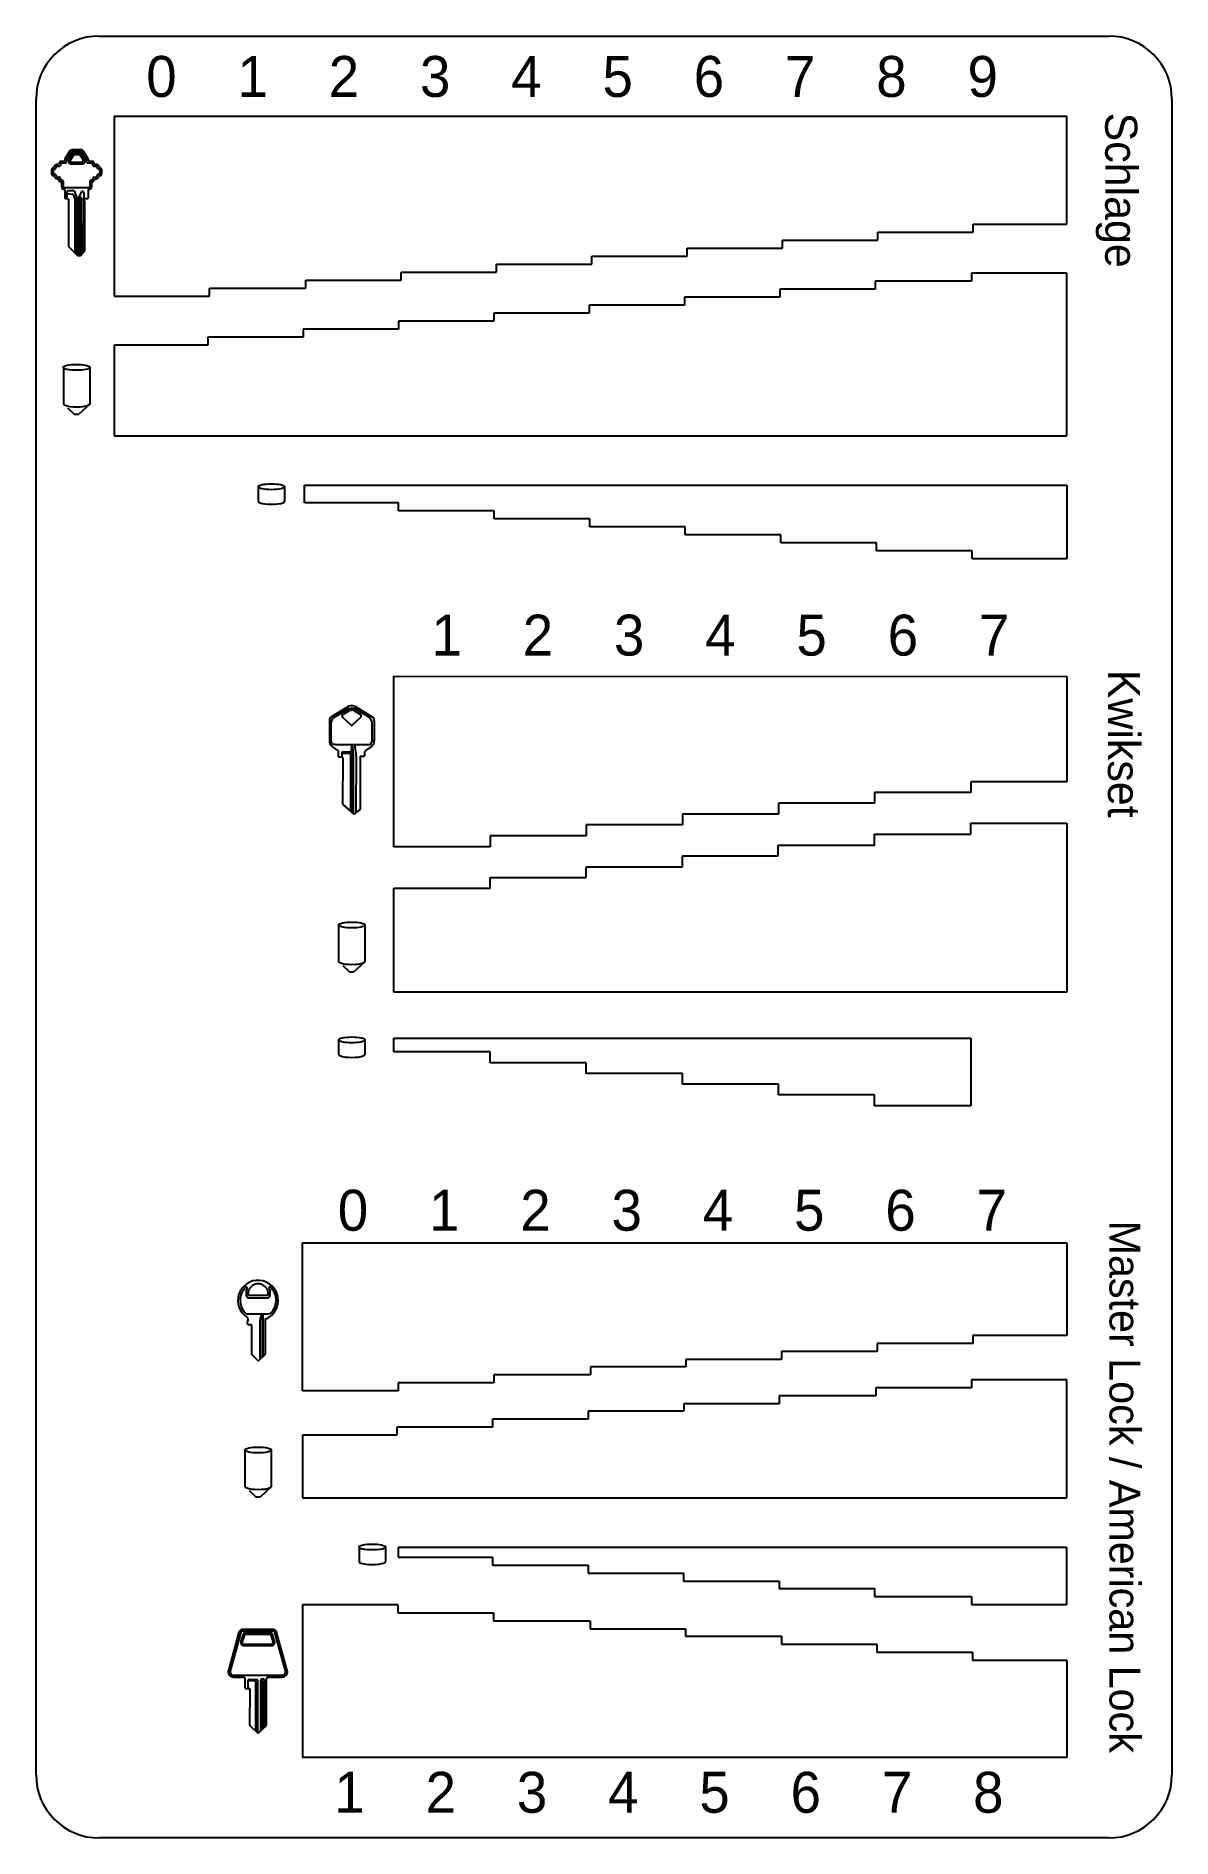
# Model space of a CAD drawing. Extents: x 0 to 5398, y 0 to 8560.
import ezdxf

# ---------------------------------------------------------------- set-up
doc = ezdxf.new("R2010")
doc.units = 0
doc.layers.add('Default', color=7, linetype='Continuous')

msp = doc.modelspace()

# ---------------------------------------------------------------- linework, layer by layer
at = {"layer": 'Default'}
for p, q in [((300, 8560), (5098, 8560)), ((0, 300), (0, 8260)), ((5398, 8260), (5398, 300)), ((4899, 8177), (371, 8177)), ((371, 8177), (371, 7324)), ((4899, 7666), (4899, 8177)), ((133, 7964), (120.3, 7964)), ((136, 7970.2), (136, 7967)), ((161.3, 8014.7), (137.6, 7975.9)), ((144, 7970.2), (144, 7959)), ((168.1, 8010.6), (144.4, 7971.7)), ((155, 7970.1), (155, 7964)), ((171.4, 7998.9), (156.7, 7976.1)), ((163, 7970.1), (163, 7964)), ((178.1, 7994.6), (163.5, 7971.7)), ((166, 7961), (221, 7961)), ((196, 8020), (170.7, 8020)), ((196, 8012), (170.7, 8012)), ((206.4, 8004), (180.6, 8004)), ((206.4, 7996), (180.6, 7996)), ((215.3, 8020), (196, 8020)), ((215.3, 8012), (196, 8012)), ((223.5, 7971.7), (208.9, 7994.6)), ((230.3, 7976.1), (215.6, 7998.9)), ((241.6, 7971.7), (217.9, 8010.6)), ((224, 7964), (224, 7970.1)), ((248.4, 7975.9), (224.7, 8014.7)), ((232, 7964), (232, 7970.1)), ((242, 7959), (242, 7970.2)), ((250, 7967), (250, 7970.2)), ((265.7, 7964), (253, 7964)), ((74, 7924), (74, 7907)), ((82, 7924), (82, 7907)), ((88.9, 7927), (85, 7927)), ((85, 7904), (90, 7904)), ((87.8, 7941.7), (86, 7936.9)), ((87.5, 7894.2), (89.9, 7888.7)), ((95.3, 7939), (91.7, 7929)), ((92.8, 7902.2), (97.2, 7891.8)), ((105.5, 7949), (98.1, 7949)), ((111.7, 7941), (98.1, 7941)), ((100, 7890), (111, 7890)), ((100, 7882), (103.4, 7882)), ((109.7, 7955.8), (108.4, 7951.2)), ((114, 7887), (114, 7882)), ((117.4, 7953.8), (114.6, 7943.2)), ((115, 7881), (117, 7881)), ((118, 7880), (118, 7877)), ((141, 7956), (120.3, 7956)), ((166, 7953), (221, 7953)), ((265.7, 7956), (245, 7956)), ((268, 7877), (268, 7880)), ((271.4, 7943.2), (268.6, 7953.8)), ((269, 7881), (271, 7881)), ((272, 7882), (272, 7887)), ((287.9, 7941), (274.3, 7941)), ((275, 7890), (286, 7890)), ((277.6, 7951.2), (276.3, 7955.8)), ((287.9, 7949), (280.5, 7949)), ((282.6, 7882), (286, 7882)), ((288.8, 7891.8), (293.2, 7902.2)), ((294.3, 7929), (290.7, 7939)), ((296, 7904), (301, 7904)), ((296.1, 7888.7), (298.5, 7894.2)), ((301, 7927), (297.1, 7927)), ((300, 7936.9), (298.2, 7941.7)), ((304, 7907), (304, 7924)), ((312, 7907), (312, 7924)), ((121, 7874), (126, 7874)), ((121, 7863.3), (121, 7844)), ((129, 7871), (129, 7844)), ((132, 7841), (190, 7841)), ((132, 7833), (134, 7833)), ((137, 7830), (137, 7791)), ((148.2, 7788), (148.2, 7823)), ((148.2, 7812.4), (173.3, 7809.2)), ((151.2, 7826), (178, 7826)), ((175.7, 7807.4), (184.8, 7785.6)), ((180.8, 7824.2), (192.8, 7795.6)), ((190, 7841), (254, 7841)), ((193, 7794.4), (193, 7522)), ((203, 7517), (203, 7790.3)), ((203.3, 7791.6), (218, 7821)), ((207.2, 7791.1), (206.2, 7788.5)), ((214, 7793), (210, 7793)), ((217, 7524.1), (217, 7790)), ((223.5, 7820.8), (226.8, 7812.5)), ((227, 7811.4), (226.1, 7535)), ((249, 7792), (249, 7830)), ((252, 7833), (254, 7833)), ((257, 7844), (257, 7871)), ((260, 7874), (265, 7874)), ((265, 7844), (265, 7863.3)), ((140, 7788), (151, 7788)), ((154, 7785), (154, 7562.2)), ((185, 7784.4), (185, 7530)), ((206, 7787.4), (206, 7517)), ((227, 7780), (227, 7789)), ((227, 7789), (246, 7789)), ((231.1, 7775.9), (227, 7780)), ((232, 7543.1), (232, 7773.8)), ((4000, 7590), (4000, 7628)), ((4000, 7628), (4453, 7628)), ((4453, 7628), (4453, 7666)), ((4453, 7666), (4899, 7666)), ((154.9, 7560.1), (197.1, 7517.9)), ((211.9, 7518.1), (231.3, 7541.2)), ((3094, 7514), (3094, 7552)), ((3094, 7552), (3547, 7552)), ((3547, 7552), (3547, 7590)), ((3547, 7590), (4000, 7590)), ((199.2, 7517), (209.6, 7517)), ((2188, 7438), (2188, 7476)), ((2188, 7476), (2641, 7476)), ((2641, 7476), (2641, 7514)), ((2641, 7514), (3094, 7514)), ((824, 7332), (824, 7362)), ((824, 7362), (1282, 7362)), ((1282, 7362), (1282, 7400)), ((1282, 7400), (1735, 7400)), ((1735, 7400), (1735, 7438)), ((1735, 7438), (2188, 7438)), ((4446, 7396), (3988, 7396)), ((3988, 7396), (3988, 7358)), ((4899, 7434), (4446, 7434)), ((4446, 7434), (4446, 7396)), ((4899, 6660), (4899, 7434)), ((371, 7324), (824, 7324)), ((824, 7324), (824, 7332)), ((3082, 7282), (2629, 7282)), ((2629, 7282), (2629, 7244)), ((3535, 7320), (3082, 7320)), ((3082, 7320), (3082, 7282)), ((3988, 7358), (3535, 7358)), ((3535, 7358), (3535, 7320)), ((2176, 7206), (1723, 7206)), ((1723, 7206), (1723, 7168)), ((2629, 7244), (2176, 7244)), ((2176, 7244), (2176, 7206)), ((1270, 7130), (817, 7130)), ((817, 7130), (817, 7092)), ((1723, 7168), (1270, 7168)), ((1270, 7168), (1270, 7130)), ((817, 7092), (371, 7092)), ((371, 7092), (371, 6660)), ((130, 6986), (130, 6811)), ((255, 6986), (255, 6811)), ((149.3, 6793.5), (182, 6764)), ((182, 6764), (203, 6764)), ((255, 6811), (203, 6764)), ((371, 6660), (4899, 6660)), ((1276, 6427), (4899, 6427)), ((1276, 6343), (1276, 6427)), ((4899, 6427), (4899, 6077)), ((1056, 6419), (1056, 6350)), ((1181, 6419), (1181, 6350)), ((1723, 6343), (1276, 6343)), ((1723, 6305), (1723, 6343)), ((2177, 6305), (1723, 6305)), ((2177, 6267), (2177, 6305)), ((2631, 6267), (2177, 6267)), ((2631, 6229), (2631, 6267)), ((3085, 6229), (2631, 6229)), ((3085, 6191), (3085, 6229)), ((3540, 6191), (3085, 6191)), ((3540, 6153), (3540, 6191)), ((3994, 6153), (3540, 6153)), ((3994, 6148), (3994, 6153)), ((3994, 6115), (3994, 6148)), ((4448, 6115), (3994, 6115)), ((4448, 6077), (4448, 6115)), ((4899, 6077), (4448, 6077)), ((1701, 5519), (4899, 5518)), ((1701, 4709), (1701, 5519)), ((4899, 5518), (4899, 5017)), ((1394, 5308.2), (1394, 5211.4)), ((1403, 5301.9), (1411.8, 5319.6)), ((1486, 5376), (1403.5, 5325.2)), ((1415.3, 5323.3), (1483.4, 5364)), ((1454.2, 5328.5), (1454.8, 5333.6)), ((1498, 5286), (1455.1, 5326)), ((1456.2, 5335.8), (1490.3, 5356.6)), ((1486.9, 5365.2), (1498.9, 5366.7)), ((1491.8, 5357), (1499, 5357)), ((1508.2, 5357), (1499, 5357)), ((1513.1, 5365.2), (1501.1, 5366.7)), ((1502, 5286), (1544.9, 5326)), ((1543.8, 5335.8), (1509.7, 5356.6)), ((1515, 5376), (1597.5, 5325.2)), ((1584.7, 5323.3), (1516.6, 5364)), ((1545.8, 5328.5), (1545.2, 5333.6)), ((1597, 5301.9), (1588.2, 5319.6)), ((1607, 5308.2), (1607, 5211.4)), ((1402, 5214), (1402, 5297.9)), ((1598, 5214), (1598, 5297.9)), ((1407.6, 5200.2), (1402.9, 5210.2)), ((1421.3, 5195), (1415.7, 5195)), ((1421.3, 5195), (1584.3, 5195)), ((1438, 5137.1), (1438, 5160.6)), ((1455.2, 5134), (1455.2, 5160)), ((1455.2, 5160), (1497, 5160)), ((1496, 5152), (1455.2, 5152)), ((1496, 4877.2), (1496, 5152)), ((1497, 5160), (1502.8, 5195)), ((1502.8, 5195), (1512.7, 5195)), ((1505, 5185), (1503, 5165)), ((1503, 5165), (1503, 4871)), ((1509.4, 5137), (1505, 5185)), ((1509.4, 4865.3), (1509.4, 5137)), ((1512.7, 5195), (1522, 5136.2)), ((1559, 5138), (1543, 5138)), ((1562, 5141), (1562, 5159.2)), ((1592.4, 5200.2), (1597.1, 5210.2)), ((1456, 5134), (1441, 5134.1)), ((1458, 4912.4), (1459, 5131)), ((1522, 5135.8), (1520.2, 4869.8)), ((1540, 5135), (1540, 4887.4)), ((4442, 4966), (3985, 4966)), ((3985, 4966), (3985, 4915)), ((4899, 5017), (4442, 5017)), ((4442, 5017), (4442, 4966)), ((1510.1, 4864.7), (1459, 4910.1)), ((1538.9, 4885.1), (1514, 4864.6)), ((3985, 4915), (3528, 4915)), ((3528, 4915), (3528, 4864)), ((3072, 4813), (2615, 4813)), ((2615, 4813), (2615, 4761)), ((3528, 4864), (3072, 4864)), ((3072, 4864), (3072, 4813)), ((4442, 4820), (4899, 4820)), ((4442, 4768), (4442, 4820)), ((4899, 4820), (4899, 4018)), ((2158, 4709), (1701, 4709)), ((2615, 4761), (2158, 4761)), ((2158, 4761), (2158, 4709)), ((3527, 4665), (3527, 4716)), ((3527, 4716), (3985, 4716)), ((3985, 4716), (3985, 4768)), ((3985, 4768), (4442, 4768)), ((3072, 4614), (3072, 4665)), ((3072, 4665), (3527, 4665)), ((2158, 4512), (2158, 4563)), ((2158, 4563), (2615, 4563)), ((2615, 4563), (2615, 4614)), ((2615, 4614), (3072, 4614)), ((1701, 4018), (1701, 4512)), ((1701, 4512), (2158, 4512)), ((1438, 4337), (1438, 4162)), ((1563, 4337), (1563, 4162)), ((1457.3, 4144.5), (1490, 4115)), ((1490, 4115), (1511, 4115)), ((1563, 4162), (1511, 4115)), ((4899, 4018), (1701, 4018)), ((1438, 3791), (1438, 3722)), ((1563, 3791), (1563, 3722)), ((1701, 3734), (1701, 3799)), ((1701, 3799), (4442, 3799)), ((4442, 3799), (4442, 3478)), ((2158, 3734), (1701, 3734)), ((2158, 3683), (2158, 3734)), ((2615, 3683), (2158, 3683)), ((2615, 3632), (2615, 3683)), ((3072, 3632), (2615, 3632)), ((3072, 3581), (3072, 3632)), ((3528, 3581), (3072, 3581)), ((3528, 3530), (3528, 3581)), ((3985, 3530), (3528, 3530)), ((3985, 3478), (3985, 3530)), ((4442, 3478), (3985, 3478)), ((1267, 2827), (4899, 2827)), ((1267, 2124), (1267, 2827)), ((4899, 2827), (4899, 2387)), ((998, 2595), (998, 2577)), ((1103, 2577), (1008, 2577)), ((1113, 2577), (1113, 2595)), ((1107, 2488), (1001, 2488)), ((1009, 2566), (1069, 2566)), ((1042, 2566), (1102, 2566)), ((1065.9, 2462.5), (1074.3, 2488)), ((1074.3, 2488), (1074, 2283.9)), ((1080, 2289.5), (1080, 2488)), ((1006, 2469.8), (1006, 2457.2)), ((1024, 2437), (1010.6, 2437)), ((1024, 2437), (1024, 2298.3)), ((1065.8, 2276.2), (1065.8, 2461.5)), ((1089, 2462.2), (1089, 2299.2)), ((4451, 2349), (3997, 2349)), ((3997, 2349), (3997, 2311)), ((4899, 2387), (4451, 2387)), ((4451, 2387), (4451, 2349)), ((1024.9, 2296.1), (1053.9, 2268.9)), ((1088.1, 2297), (1058.1, 2268.9)), ((3088, 2238), (2635, 2238)), ((2635, 2238), (2635, 2200)), ((3543, 2273), (3088, 2273)), ((3088, 2273), (3088, 2238)), ((3997, 2311), (3543, 2311)), ((3543, 2311), (3543, 2273)), ((1722, 2162), (1721, 2162)), ((1721, 2162), (1721, 2124)), ((2175, 2162), (1722, 2162)), ((1722, 2162), (1722, 2162)), ((1722, 2162), (1722, 2162)), ((1722, 2162), (1722, 2162)), ((2635, 2200), (2175, 2200)), ((2175, 2200), (2175, 2162)), ((4899, 2176), (4445, 2176)), ((4445, 2176), (4445, 2138)), ((4899, 1616), (4899, 2176)), ((1721, 2124), (1267, 2124)), ((3531, 2062), (3078, 2062)), ((3078, 2062), (3078, 2027)), ((3991, 2100), (3531, 2100)), ((3531, 2100), (3531, 2062)), ((4445, 2138), (3991, 2138)), ((3991, 2138), (3991, 2100)), ((2623, 1989), (2169, 1989)), ((2169, 1989), (2169, 1951)), ((3078, 2027), (2623, 2027)), ((2623, 2027), (2623, 1989)), ((1715, 1913), (1267, 1913)), ((1267, 1913), (1267, 1615)), ((2169, 1951), (1715, 1951)), ((1715, 1951), (1715, 1913)), ((993, 1843), (993, 1668)), ((1118, 1843), (1118, 1668)), ((1012.3, 1650.5), (1045, 1621)), ((1118, 1668), (1066, 1621)), ((1045, 1621), (1066, 1621)), ((1267, 1615), (4899, 1615)), ((4899, 1616), (4899, 1616)), ((4899, 1616), (4899, 1616)), ((4899, 1616), (4899, 1615)), ((1535, 1382), (1535, 1313)), ((1660, 1382), (1660, 1313)), ((4899, 1380), (1721, 1380)), ((1721, 1380), (1721, 1334)), ((4899, 1109), (4899, 1380)), ((1721, 1334), (2169, 1334)), ((2169, 1334), (2169, 1296)), ((2169, 1296), (2623, 1296)), ((2623, 1296), (2623, 1258)), ((2623, 1258), (3077, 1258)), ((3077, 1258), (3077, 1220)), ((3077, 1220), (3532, 1220)), ((3532, 1220), (3532, 1185)), ((3532, 1185), (3985, 1185)), ((3985, 1185), (3985, 1185)), ((3985, 1185), (3985, 1147)), ((3985, 1147), (4445, 1147)), ((4445, 1147), (4445, 1109)), ((1720, 1107), (1267, 1107)), ((1267, 1107), (1267, 382)), ((1720, 1107), (1720, 1069)), ((1720, 1069), (2174, 1069)), ((2174, 1069), (2174, 1031)), ((2174, 1031), (2634, 1031)), ((2634, 1031), (2634, 993)), ((4445, 1109), (4899, 1109)), ((964.5, 977.8), (914.2, 795.7)), ((973.2, 975.4), (922.9, 793.3)), ((983.7, 967.1), (973.2, 935)), ((990.3, 964.9), (979.8, 932.8)), ((1126.1, 991), (981.9, 991)), ((1126.1, 982), (981.9, 982)), ((1113.8, 974), (993.2, 974)), ((1113.8, 967), (993.2, 967)), ((1127.2, 932.8), (1116.7, 964.9)), ((1133.8, 935), (1123.3, 967.1)), ((1185.1, 793.3), (1134.8, 975.4)), ((1193.8, 795.7), (1143.5, 977.8)), ((2634, 993), (3087, 993)), ((3087, 993), (3087, 958)), ((3087, 958), (3542, 958)), ((3542, 958), (3542, 920)), ((988.4, 921), (1118.6, 921)), ((988.4, 914), (1118.6, 914)), ((3542, 920), (3995, 920)), ((3995, 920), (3996, 920)), ((3996, 920), (3996, 882)), ((3996, 882), (4450, 882)), ((4450, 882), (4450, 844)), ((938.3, 773), (1169.7, 773)), ((4450, 844), (4899, 845)), ((4899, 845), (4899, 382)), ((938.3, 764), (985.3, 764)), ((994, 712.1), (994.3, 754.9)), ((1014, 709), (997, 709.1)), ((1008.7, 725), (1008.7, 750)), ((1008.7, 709), (1008.7, 725)), ((1011.7, 753), (1049, 753)), ((1041.6, 746), (1011.7, 746)), ((1016, 535.3), (1017, 706)), ((1044.6, 522.8), (1044.6, 743)), ((1052, 750), (1052, 499.8)), ((1067, 751), (1067, 508.4)), ((1082.4, 754), (1070, 754)), ((1074.3, 745), (1070, 745)), ((1077.3, 518.2), (1077.3, 742)), ((1085.4, 525.9), (1085.4, 751)), ((1094, 755), (1094, 535.3)), ((1172, 764), (1103, 764)), ((1103, 764), (1169.7, 764)), ((1052.9, 499), (1016.9, 533.1)), ((1044.6, 506.8), (1044.6, 522.8)), ((1093.1, 533.1), (1057.1, 499)), ((4899, 382), (1267, 382)), ((1267, 382), (1267, 382)), ((1267, 382), (1267, 382)), ((1267, 382), (1267, 382)), ((1267, 382), (1267, 382)), ((5098, 0), (300, 0))]:
    msp.add_line(p, q, dxfattribs=at)
for centre, radius, start, end in [((300, 8260), 300, 90, 180), ((5098, 8260), 300, 0, 90), ((120.3, 7953), 11, 90, 165.06858), ((133, 7967), 3, 270, 360), ((147, 7970.2), 11, 148.62699, 180), ((147, 7970.2), 3, 148.62699, 180), ((166, 7970.1), 11, 147.38076, 180), ((166, 7964), 11, 180, 270), ((170.7, 8009), 11, 90, 148.62699), ((166, 7970.1), 3, 147.38076, 180), ((166, 7964), 3, 180, 270), ((170.7, 8009), 3, 90, 148.62699), ((180.6, 7993), 11, 90, 147.38076), ((180.6, 7993), 3, 90, 147.38076), ((206.4, 7993), 11, 32.61924, 90), ((206.4, 7993), 3, 32.61924, 90), ((215.3, 8009), 11, 31.37301, 90), ((215.3, 8009), 3, 31.37301, 90), ((221, 7964), 3, 270, 0), ((221, 7964), 11, 270, 0), ((221, 7970.1), 3, 360, 32.61924), ((221, 7970.1), 11, 360, 32.61924), ((239, 7970.2), 3, 0, 31.37301), ((239, 7970.2), 11, 0, 31.37301), ((253, 7967), 3, 180, 270), ((265.7, 7953), 11, 14.93142, 90), ((85, 7924), 11, 97.35854, 180), ((85, 7907), 11, 180, 268.95901), ((85, 7924), 3, 90, 180), ((85, 7907), 3, 180, 270), ((83.2, 7937.9), 3, 277.35854, 340.34618), ((84.7, 7893), 3, 23.19859, 88.95901), ((98.1, 7938), 11, 90, 160.34618), ((88.9, 7930), 3, 270, 340.34618), ((100, 7893), 11, 203.19859, 270), ((90, 7901), 3, 23.19859, 90), ((98.1, 7938), 3, 90, 160.34618), ((100, 7893), 3, 203.19859, 270), ((103.4, 7879), 3, 14.47751, 90), ((105.5, 7952), 3, 270, 345.06858), ((115, 7882), 9, 194.47751, 232.94648), ((111, 7887), 3, 0, 90), ((111.7, 7944), 3, 270, 345.06858), ((115, 7882), 1, 180, 270), ((117, 7880), 1, 0, 90), ((120.3, 7953), 3, 90, 165.06858), ((121, 7877), 3, 180, 270), ((141, 7959), 3, 270, 0), ((245, 7959), 3, 180, 270), ((265, 7877), 3, 270, 0), ((265.7, 7953), 3, 14.93142, 90), ((269, 7880), 1, 90, 180), ((271, 7882), 1, 270, 0), ((274.3, 7944), 3, 194.93142, 270), ((275, 7887), 3, 90, 180), ((271, 7882), 9, 307.05352, 345.52249), ((280.5, 7952), 3, 194.93142, 270), ((282.6, 7879), 3, 90, 165.52249), ((286, 7893), 3, 270, 336.80141), ((286, 7893), 11, 270, 336.80141), ((287.9, 7938), 11, 19.65382, 90), ((287.9, 7938), 3, 19.65382, 90), ((296, 7901), 3, 90, 156.80141), ((297.1, 7930), 3, 199.65382, 270), ((301.3, 7893), 3, 91.04099, 156.80141), ((302.8, 7937.9), 3, 199.65382, 262.64146), ((301, 7924), 3, 0, 90), ((301, 7907), 3, 270, 0), ((301, 7907), 11, 271.04099, 0), ((301, 7924), 11, 0, 82.64146), ((107.8, 7872.4), 3, 19.08192, 52.94648), ((121, 7877), 11, 199.08192, 257.62637), ((118, 7863.3), 3, 0, 77.62637), ((132, 7844), 11, 180, 270), ((126, 7871), 3, 0, 90), ((132, 7844), 3, 180, 270), ((134, 7830), 3, 0, 90), ((140, 7791), 3, 180, 270), ((151.2, 7823), 3, 90, 180), ((172.9, 7806.2), 3, 22.61986, 82.65764), ((178, 7823), 3, 22.75098, 90), ((190, 7794.4), 3, 0, 22.75098), ((206, 7790.3), 3, 153.43495, 180), ((210, 7790), 3, 90, 158.19859), ((214, 7790), 3, 0, 90), ((220.7, 7819.7), 3, 21.80141, 153.43495), ((224, 7811.4), 3, 359.81753, 21.80141), ((246, 7792), 3, 270, 360), ((252, 7830), 3, 90, 180), ((254, 7844), 3, 270, 0), ((254, 7844), 11, 270, 0), ((260, 7871), 3, 90, 180), ((268, 7863.3), 3, 102.37363, 180), ((265, 7877), 11, 282.37363, 340.91808), ((278.2, 7872.4), 3, 127.05352, 160.91808), ((151, 7785), 3, 0, 90), ((182, 7784.4), 3, 0, 22.61986), ((209, 7787.4), 3, 158.19859, 180), ((229, 7773.8), 3, 0, 45), ((157, 7562.2), 3, 180, 225), ((229, 7543.1), 3, 319.96974, 0), ((199.2, 7520), 3, 225, 270), ((209.6, 7520), 3, 270, 319.96974), ((1414, 5308.2), 20, 121.6075, 180), ((1419.9, 5315.6), 9, 120.84659, 153.43495), ((1457.2, 5328.1), 3, 172.87498, 226.97493), ((1457.8, 5333.2), 3, 121.42957, 172.87498), ((1488, 5356.3), 9, 97.12502, 120.84659), ((1486, 5362.1), 3, 97.12502, 120.84659), ((1500.5, 5324.5), 53.5, 74.27525, 105.72475), ((1491.8, 5354), 3, 90, 121.42957), ((1500, 5357.8), 9, 82.87498, 97.12502), ((1508.2, 5354), 3, 58.57043, 90), ((1512, 5356.3), 9, 59.15341, 82.87498), ((1514, 5362.1), 3, 59.15341, 82.87498), ((1542.2, 5333.2), 3, 7.12502, 58.57043), ((1542.8, 5328.1), 3, 313.02507, 7.12502), ((1580.1, 5315.6), 9, 26.56505, 59.15341), ((1587, 5308.2), 20, 360, 58.3925), ((1411, 5297.9), 9, 153.43495, 180), ((1500, 5288.2), 3, 226.97493, 313.02507), ((1589, 5297.9), 9, 0, 26.56505), ((1422.4, 5209.8), 28.5, 176.7645, 226.9899), ((1411, 5214), 9, 180, 205.20112), ((1479.2, 5266), 108.4, 225.29653, 242.3871), ((1415.7, 5204), 9, 205.20112, 270), ((1415.5, 5146.5), 27.1, 35.93839, 60.12401), ((1435, 5160.6), 3, 360, 35.93839), ((1441, 5137.1), 3, 179.74307, 269.74307), ((1519, 5135.8), 3, 359.61676, 8.97941), ((1543, 5135), 3, 90, 180), ((1559, 5141), 3, 270, 0), ((1565, 5159.2), 3, 148.27304, 180), ((1585.5, 5146.5), 27.1, 119.87599, 148.27304), ((1521.8, 5266), 108.4, 297.6129, 314.70347), ((1584.3, 5204), 9, 270, 334.79888), ((1589, 5214), 9, 334.79888, 0), ((1578.6, 5209.8), 28.5, 313.0101, 3.2355), ((1456, 5131), 3, 359.74307, 89.74307), ((1461, 4912.3), 3, 179.74307, 228.36646), ((1537, 4887.4), 3, 309.40066, 0), ((1512.1, 4866.9), 3, 228.36646, 309.40066), ((1055, 2553.5), 95.5, 292.06354, 238.478), ((1055.7, 2553.9), 85.6, 132.78587, 230.29101), ((999.8, 2613), 4.32, 346.61093, 121.47757), ((1040, 2589.8), 42.3, 148.25034, 172.86959), ((1012.8, 2580.8), 15.3, 194.48976, 255.51024), ((1055.5, 2584.3), 48.1, 351.30576, 188.69424), ((1098.2, 2580.8), 15.3, 284.48976, 345.51024), ((1111.2, 2613), 4.32, 58.52243, 193.38907), ((1071, 2589.8), 42.3, 7.13041, 31.74966), ((1055.3, 2553.9), 85.6, 309.70899, 47.21413), ((1014, 2447.8), 11.5, 139.58544, 246.01566), ((1003, 2469.8), 3, 0, 58.13506), ((1003, 2457.2), 3, 319.58544, 0), ((1010.6, 2440), 3, 246.01566, 270), ((1068.8, 2461.5), 3, 161.75754, 180), ((1092, 2462.2), 3, 112.06354, 180), ((1027, 2298.3), 3, 180, 226.84761), ((1056, 2271.1), 3, 226.84761, 313.15239), ((1086, 2299.2), 3, 313.15239, 0), ((981.9, 973), 18, 90, 164.56035), ((981.9, 973), 9, 90, 164.56035), ((993.2, 964), 10, 90, 161.93953), ((993.2, 964), 3, 90, 161.93953), ((1113.8, 964), 10, 18.06047, 90), ((1113.8, 964), 3, 18.06047, 90), ((1126.1, 973), 18, 15.43965, 90), ((1126.1, 973), 9, 15.43965, 90), ((988.4, 930), 16, 161.93953, 270), ((988.4, 930), 9, 161.93953, 270), ((1118.6, 930), 16, 270, 18.06047), ((1118.6, 930), 9, 270, 18.06047), ((938.3, 789), 25, 164.56035, 270), ((938.3, 789), 16, 164.56035, 270), ((1169.7, 789), 25, 270, 15.43965), ((1169.7, 789), 16, 270, 15.43965), ((985.3, 755), 9, 359.6726, 90), ((997, 712.1), 3, 179.6726, 269.6726), ((1011.7, 750), 3, 90, 180), ((1011.7, 743), 3, 90, 180), ((1014, 706), 3, 359.6726, 89.6726), ((1041.6, 743), 3, 0, 90), ((1049, 750), 3, 0, 90), ((1070, 751), 3, 90, 180), ((1070, 742), 3, 90, 180), ((1074.3, 742), 3, 0, 90), ((1082.4, 751), 3, 0, 90), ((1103, 755), 9, 90, 180), ((1019, 535.3), 3, 179.6726, 226.50744), ((1091, 535.3), 3, 313.49256, 0), ((1055, 501.1), 3, 226.50744, 313.49256), ((300, 300), 300, 180, 270), ((5098, 300), 300, 270, 0)]:
    msp.add_arc(centre, radius, start, end, dxfattribs=at)
for centre in [(192.5, 6986), (1118.5, 6419), (1500.5, 4337), (1500.5, 3791), (1055.5, 1843), (1597.5, 1382)]:
    msp.add_ellipse(centre, major_axis=(-62.5, 0), ratio=0.224, dxfattribs=at)
for centre in [(192.5, 6812.7), (1118.5, 6350), (1500.5, 4163.7), (1500.5, 3722), (1055.5, 1669.7), (1597.5, 1313)]:
    msp.add_ellipse(centre, major_axis=(-62.5, 0), ratio=0.224, start_param=0, end_param=3.141593, dxfattribs=at)

# ---------------------------------------------------------------- texts
for s, p in [('0    1    2    3    4    5    6    7    8    9', (523.7, 8270.8)), ('1    2    3    4    5    6    7', (1879, 5616.8)), ('0    1    2    3    4    5    6    7', (1434, 2884.8)), ('1    2    3    4    5    6    7    8', (1417.5, 119.8))]:
    msp.add_text(s, height=194.465, dxfattribs=at).set_placement(p)
for s, height, p in [('Schlage', 152.58, (5080.7, 8196.4)), ('Kwikset', 152.55, (5093.7, 5549.8)), ('Master Lock / American Lock', 146.66, (5101, 2932.8))]:
    msp.add_text(s, height=height, rotation=270, dxfattribs=at).set_placement(p)

doc.saveas('drawing.dxf')
